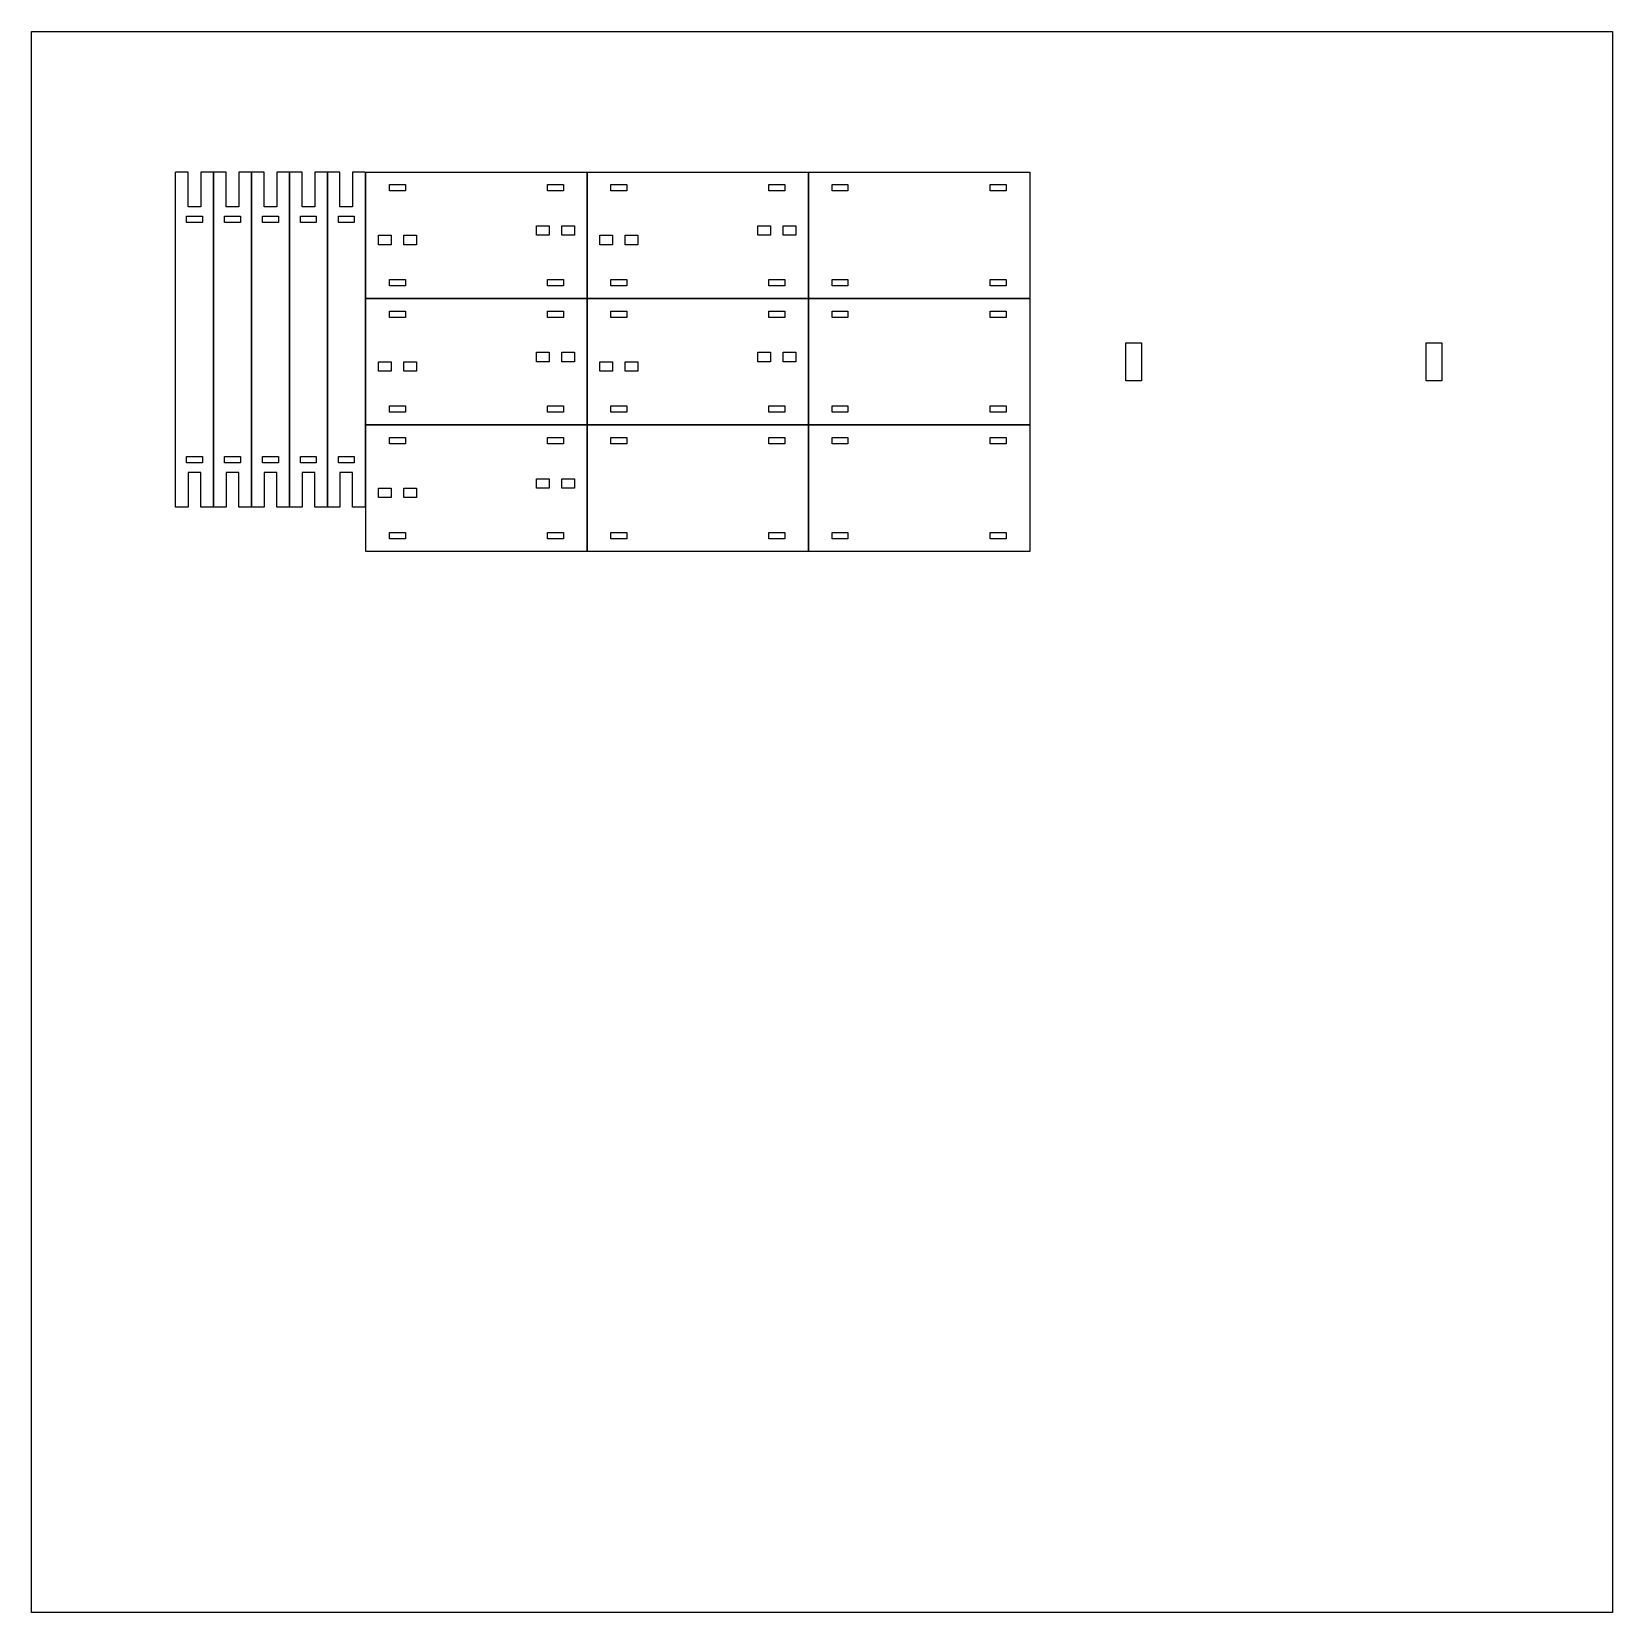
# Model space of a CAD drawing. Extents: x 73 to 573, y 446 to 946.
import ezdxf

# ---------------------------------------------------------------- set-up
doc = ezdxf.new("R2010")
doc.units = 0
doc.layers.add('merge', color=7, linetype='CONTINUOUS')

msp = doc.modelspace()

# ---------------------------------------------------------------- linework, layer by layer
at = {"layer": 'merge', "color": 7}
msp.add_lwpolyline([(72.982401, 946.4905), (572.982417, 946.4905), (572.982417, 446.490484), (72.982401, 446.490484), (72.982401, 946.4905)], close=True, dxfattribs=at)
for points in [[(130.523822, 902.076079), (130.523822, 796.076078), (126.523822, 796.076078), (126.523822, 807.076079), (122.523822, 807.076079), (122.523822, 796.076078), (118.523822, 796.076078), (118.523822, 902.076079)], [(122.523822, 902.076079), (118.523822, 902.076079)], [(122.523822, 891.076079), (122.523822, 902.076079)], [(126.523822, 902.076079), (126.523822, 891.076079)], [(130.523822, 902.076079), (126.523822, 902.076079)], [(142.523823, 902.076079), (142.523823, 796.076078), (138.523823, 796.076078), (138.523823, 807.076079), (134.523823, 807.076079), (134.523823, 796.076078), (130.523823, 796.076078), (130.523823, 902.076079)], [(134.523823, 902.076079), (130.523823, 902.076079)], [(134.523823, 891.076079), (134.523823, 902.076079)], [(138.523823, 902.076079), (138.523823, 891.076079)], [(142.523823, 902.076079), (138.523823, 902.076079)], [(154.523825, 902.076079), (154.523825, 796.076078), (150.523825, 796.076078), (150.523825, 807.076079), (146.523825, 807.076079), (146.523825, 796.076078), (142.523825, 796.076078), (142.523825, 902.076079)], [(146.523825, 902.076079), (142.523825, 902.076079)], [(146.523825, 891.076079), (146.523825, 902.076079)], [(150.523825, 902.076079), (150.523825, 891.076079)], [(154.523825, 902.076079), (150.523825, 902.076079)], [(166.523837, 902.076079), (166.523837, 796.076078), (162.523837, 796.076078), (162.523837, 807.076079), (158.523837, 807.076079), (158.523837, 796.076078), (154.523837, 796.076078), (154.523837, 902.076079)], [(158.523837, 902.076079), (154.523837, 902.076079)], [(158.523837, 891.076079), (158.523837, 902.076079)], [(162.523837, 902.076079), (162.523837, 891.076079)], [(166.523837, 902.076079), (162.523837, 902.076079)], [(178.523841, 902.076079), (178.523841, 796.076078), (174.523841, 796.076078), (174.523841, 807.076079), (170.523841, 807.076079), (170.523841, 796.076078), (166.523841, 796.076078), (166.523841, 902.076079)], [(170.523841, 902.076079), (166.523841, 902.076079)], [(170.523841, 891.076079), (170.523841, 902.076079)], [(174.523841, 902.076079), (174.523841, 891.076079)], [(178.523841, 902.076079), (174.523841, 902.076079)], [(248.698822, 862.083125), (178.698822, 862.083125), (178.698822, 902.083125), (248.698822, 902.083125), (248.698822, 862.083125)], [(318.698865, 862.083125), (248.698865, 862.083125), (248.698865, 902.083125), (318.698865, 902.083125), (318.698865, 862.083125)], [(388.698867, 862.083125), (318.698866, 862.083125), (318.698866, 902.083125), (388.698867, 902.083125), (388.698867, 862.083125)], [(186.198835, 898.083124), (191.198825, 898.083124)], [(186.198835, 896.083125), (186.198835, 898.083124)], [(191.198825, 896.083125), (186.198835, 896.083125)], [(191.198825, 898.083124), (191.198825, 896.083125)], [(236.198819, 898.083124), (241.198837, 898.083124)], [(236.198819, 896.083125), (236.198819, 898.083124)], [(241.198837, 896.083125), (236.198819, 896.083125)], [(241.198837, 898.083124), (241.198837, 896.083125)], [(256.198836, 898.083124), (261.198826, 898.083124)], [(256.198836, 896.083125), (256.198836, 898.083124)], [(261.198826, 896.083125), (256.198836, 896.083125)], [(261.198826, 898.083124), (261.198826, 896.083125)], [(306.198863, 898.083124), (311.198853, 898.083124)], [(306.198863, 896.083125), (306.198863, 898.083124)], [(311.198853, 896.083125), (306.198863, 896.083125)], [(311.198853, 898.083124), (311.198853, 896.083125)], [(326.198851, 898.083124), (331.198841, 898.083124)], [(326.198851, 896.083125), (326.198851, 898.083124)], [(331.198841, 896.083125), (326.198851, 896.083125)], [(331.198841, 898.083124), (331.198841, 896.083125)], [(376.198864, 898.083124), (381.198854, 898.083124)], [(376.198864, 896.083125), (376.198864, 898.083124)], [(381.198854, 896.083125), (376.198864, 896.083125)], [(381.198854, 898.083124), (381.198854, 896.083125)], [(126.523822, 891.076079), (122.523822, 891.076079)], [(138.523823, 891.076079), (134.523823, 891.076079)], [(150.523825, 891.076079), (146.523825, 891.076079)], [(162.523837, 891.076079), (158.523837, 891.076079)], [(174.523841, 891.076079), (170.523841, 891.076079)], [(122.023824, 888.07608), (127.023822, 888.07608)], [(122.023824, 886.076081), (122.023824, 888.07608)], [(127.023822, 886.076081), (122.023824, 886.076081)], [(127.023822, 888.07608), (127.023822, 886.076081)], [(134.023825, 888.07608), (139.023824, 888.07608)], [(134.023825, 886.076081), (134.023825, 888.07608)], [(139.023824, 886.076081), (134.023825, 886.076081)], [(139.023824, 888.07608), (139.023824, 886.076081)], [(146.023827, 888.07608), (151.023825, 888.07608)], [(146.023827, 886.076081), (146.023827, 888.07608)], [(151.023825, 886.076081), (146.023827, 886.076081)], [(151.023825, 888.07608), (151.023825, 886.076081)], [(158.023828, 888.07608), (163.023818, 888.07608)], [(158.023828, 886.076081), (158.023828, 888.07608)], [(163.023818, 886.076081), (158.023828, 886.076081)], [(163.023818, 888.07608), (163.023818, 886.076081)], [(170.023832, 888.07608), (175.023822, 888.07608)], [(170.023832, 886.076081), (170.023832, 888.07608)], [(175.023822, 886.076081), (170.023832, 886.076081)], [(175.023822, 888.07608), (175.023822, 886.076081)], [(232.69884, 885.083124), (236.698832, 885.083124)], [(232.69884, 882.083125), (232.69884, 885.083124)], [(236.698832, 885.083124), (236.698832, 882.083125)], [(240.698824, 885.083124), (244.698816, 885.083124)], [(240.698824, 882.083125), (240.698824, 885.083124)], [(244.698816, 885.083124), (244.698816, 882.083125)], [(302.698856, 885.083124), (306.698848, 885.083124)], [(302.698856, 882.083125), (302.698856, 885.083124)], [(306.698848, 885.083124), (306.698848, 882.083125)], [(310.69884, 885.083124), (314.69886, 885.083124)], [(310.69884, 882.083125), (310.69884, 885.083124)], [(314.69886, 885.083124), (314.69886, 882.083125)], [(182.698827, 882.083125), (186.698819, 882.083125)], [(182.698827, 879.083125), (182.698827, 882.083125)], [(186.698819, 882.083125), (186.698819, 879.083125)], [(190.69884, 882.083125), (194.698832, 882.083125)], [(190.69884, 879.083125), (190.69884, 882.083125)], [(194.698832, 882.083125), (194.698832, 879.083125)], [(236.698832, 882.083125), (232.69884, 882.083125)], [(244.698816, 882.083125), (240.698824, 882.083125)], [(252.698829, 882.083125), (256.698849, 882.083125)], [(252.698829, 879.083125), (252.698829, 882.083125)], [(256.698849, 882.083125), (256.698849, 879.083125)], [(260.698841, 882.083125), (264.698833, 882.083125)], [(260.698841, 879.083125), (260.698841, 882.083125)], [(264.698833, 882.083125), (264.698833, 879.083125)], [(306.698848, 882.083125), (302.698856, 882.083125)], [(314.69886, 882.083125), (310.69884, 882.083125)], [(186.698819, 879.083125), (182.698827, 879.083125)], [(194.698832, 879.083125), (190.69884, 879.083125)], [(256.698849, 879.083125), (252.698829, 879.083125)], [(264.698833, 879.083125), (260.698841, 879.083125)], [(186.198835, 868.083124), (191.198825, 868.083124)], [(186.198835, 866.083126), (186.198835, 868.083124)], [(191.198825, 866.083126), (186.198835, 866.083126)], [(191.198825, 868.083124), (191.198825, 866.083126)], [(236.198819, 868.083124), (241.198837, 868.083124)], [(236.198819, 866.083126), (236.198819, 868.083124)], [(241.198837, 866.083126), (236.198819, 866.083126)], [(241.198837, 868.083124), (241.198837, 866.083126)], [(256.198836, 868.083124), (261.198826, 868.083124)], [(256.198836, 866.083126), (256.198836, 868.083124)], [(261.198826, 866.083126), (256.198836, 866.083126)], [(261.198826, 868.083124), (261.198826, 866.083126)], [(306.198863, 868.083124), (311.198853, 868.083124)], [(306.198863, 866.083126), (306.198863, 868.083124)], [(311.198853, 866.083126), (306.198863, 866.083126)], [(311.198853, 868.083124), (311.198853, 866.083126)], [(326.198851, 868.083124), (331.198841, 868.083124)], [(326.198851, 866.083126), (326.198851, 868.083124)], [(331.198841, 866.083126), (326.198851, 866.083126)], [(331.198841, 868.083124), (331.198841, 866.083126)], [(376.198864, 868.083124), (381.198854, 868.083124)], [(376.198864, 866.083126), (376.198864, 868.083124)], [(381.198854, 866.083126), (376.198864, 866.083126)], [(381.198854, 868.083124), (381.198854, 866.083126)], [(248.698822, 822.08312), (178.698822, 822.08312), (178.698822, 862.08312), (248.698822, 862.08312), (248.698822, 822.08312)], [(318.698865, 822.08312), (248.698865, 822.08312), (248.698865, 862.08312), (318.698865, 862.08312), (318.698865, 822.08312)], [(388.698867, 822.08312), (318.698866, 822.08312), (318.698866, 862.08312), (388.698867, 862.08312), (388.698867, 822.08312)], [(186.198835, 858.083122), (191.198825, 858.083122)], [(186.198835, 856.08312), (186.198835, 858.083122)], [(191.198825, 856.08312), (186.198835, 856.08312)], [(191.198825, 858.083122), (191.198825, 856.08312)], [(236.198819, 858.083122), (241.198837, 858.083122)], [(236.198819, 856.08312), (236.198819, 858.083122)], [(241.198837, 856.08312), (236.198819, 856.08312)], [(241.198837, 858.083122), (241.198837, 856.08312)], [(256.198836, 858.083122), (261.198826, 858.083122)], [(256.198836, 856.08312), (256.198836, 858.083122)], [(261.198826, 856.08312), (256.198836, 856.08312)], [(261.198826, 858.083122), (261.198826, 856.08312)], [(306.198863, 858.083122), (311.198853, 858.083122)], [(306.198863, 856.08312), (306.198863, 858.083122)], [(311.198853, 856.08312), (306.198863, 856.08312)], [(311.198853, 858.083122), (311.198853, 856.08312)], [(326.198851, 858.083122), (331.198841, 858.083122)], [(326.198851, 856.08312), (326.198851, 858.083122)], [(331.198841, 856.08312), (326.198851, 856.08312)], [(331.198841, 858.083122), (331.198841, 856.08312)], [(376.198864, 858.083122), (381.198854, 858.083122)], [(376.198864, 856.08312), (376.198864, 858.083122)], [(381.198854, 856.08312), (376.198864, 856.08312)], [(381.198854, 858.083122), (381.198854, 856.08312)], [(232.69884, 845.08312), (236.698832, 845.08312)], [(232.69884, 842.08312), (232.69884, 845.08312)], [(236.698832, 845.08312), (236.698832, 842.08312)], [(240.698824, 845.08312), (244.698816, 845.08312)], [(240.698824, 842.08312), (240.698824, 845.08312)], [(244.698816, 845.08312), (244.698816, 842.08312)], [(302.698856, 845.08312), (306.698848, 845.08312)], [(302.698856, 842.08312), (302.698856, 845.08312)], [(306.698848, 845.08312), (306.698848, 842.08312)], [(310.69884, 845.08312), (314.69886, 845.08312)], [(310.69884, 842.08312), (310.69884, 845.08312)], [(314.69886, 845.08312), (314.69886, 842.08312)], [(419.048861, 848.083122), (424.04888, 848.083122), (424.04888, 836.083121), (419.048861, 836.083121), (419.048861, 848.083122)], [(514.048869, 848.083122), (519.048859, 848.083122), (519.048859, 836.083121), (514.048869, 836.083121), (514.048869, 848.083122)], [(182.698827, 842.08312), (186.698819, 842.08312)], [(182.698827, 839.08312), (182.698827, 842.08312)], [(186.698819, 842.08312), (186.698819, 839.08312)], [(190.69884, 842.08312), (194.698832, 842.08312)], [(190.69884, 839.08312), (190.69884, 842.08312)], [(194.698832, 842.08312), (194.698832, 839.08312)], [(236.698832, 842.08312), (232.69884, 842.08312)], [(244.698816, 842.08312), (240.698824, 842.08312)], [(252.698829, 842.08312), (256.698849, 842.08312)], [(252.698829, 839.08312), (252.698829, 842.08312)], [(256.698849, 842.08312), (256.698849, 839.08312)], [(260.698841, 842.08312), (264.698833, 842.08312)], [(260.698841, 839.08312), (260.698841, 842.08312)], [(264.698833, 842.08312), (264.698833, 839.08312)], [(306.698848, 842.08312), (302.698856, 842.08312)], [(314.69886, 842.08312), (310.69884, 842.08312)], [(186.698819, 839.08312), (182.698827, 839.08312)], [(194.698832, 839.08312), (190.69884, 839.08312)], [(256.698849, 839.08312), (252.698829, 839.08312)], [(264.698833, 839.08312), (260.698841, 839.08312)], [(186.198835, 828.08312), (191.198825, 828.08312)], [(186.198835, 826.083121), (186.198835, 828.08312)], [(191.198825, 826.083121), (186.198835, 826.083121)], [(191.198825, 828.08312), (191.198825, 826.083121)], [(236.198819, 828.08312), (241.198837, 828.08312)], [(236.198819, 826.083121), (236.198819, 828.08312)], [(241.198837, 826.083121), (236.198819, 826.083121)], [(241.198837, 828.08312), (241.198837, 826.083121)], [(256.198836, 828.08312), (261.198826, 828.08312)], [(256.198836, 826.083121), (256.198836, 828.08312)], [(261.198826, 826.083121), (256.198836, 826.083121)], [(261.198826, 828.08312), (261.198826, 826.083121)], [(306.198863, 828.08312), (311.198853, 828.08312)], [(306.198863, 826.083121), (306.198863, 828.08312)], [(311.198853, 826.083121), (306.198863, 826.083121)], [(311.198853, 828.08312), (311.198853, 826.083121)], [(326.198851, 828.08312), (331.198841, 828.08312)], [(326.198851, 826.083121), (326.198851, 828.08312)], [(331.198841, 826.083121), (326.198851, 826.083121)], [(331.198841, 828.08312), (331.198841, 826.083121)], [(376.198864, 828.08312), (381.198854, 828.08312)], [(376.198864, 826.083121), (376.198864, 828.08312)], [(381.198854, 826.083121), (376.198864, 826.083121)], [(381.198854, 828.08312), (381.198854, 826.083121)], [(248.698822, 782.083143), (178.698822, 782.083143), (178.698822, 822.083144), (248.698822, 822.083144), (248.698822, 782.083143)], [(318.698865, 782.083115), (248.698865, 782.083115), (248.698865, 822.083115), (318.698865, 822.083115), (318.698865, 782.083115)], [(388.698867, 782.083143), (318.698866, 782.083143), (318.698866, 822.083144), (388.698867, 822.083144), (388.698867, 782.083143)], [(186.198835, 818.083145), (191.198825, 818.083145)], [(186.198835, 816.083144), (186.198835, 818.083145)], [(191.198825, 816.083144), (186.198835, 816.083144)], [(191.198825, 818.083145), (191.198825, 816.083144)], [(236.198819, 818.083145), (241.198837, 818.083145)], [(236.198819, 816.083144), (236.198819, 818.083145)], [(241.198837, 816.083144), (236.198819, 816.083144)], [(241.198837, 818.083145), (241.198837, 816.083144)], [(256.198836, 818.083117), (261.198826, 818.083117)], [(256.198836, 816.083116), (256.198836, 818.083117)], [(261.198826, 816.083116), (256.198836, 816.083116)], [(261.198826, 818.083117), (261.198826, 816.083116)], [(306.198863, 818.083117), (311.198853, 818.083117)], [(306.198863, 816.083116), (306.198863, 818.083117)], [(311.198853, 816.083116), (306.198863, 816.083116)], [(311.198853, 818.083117), (311.198853, 816.083116)], [(326.198851, 818.083145), (331.198841, 818.083145)], [(326.198851, 816.083144), (326.198851, 818.083145)], [(331.198841, 816.083144), (326.198851, 816.083144)], [(331.198841, 818.083145), (331.198841, 816.083144)], [(376.198864, 818.083145), (381.198854, 818.083145)], [(376.198864, 816.083144), (376.198864, 818.083145)], [(381.198854, 816.083144), (376.198864, 816.083144)], [(381.198854, 818.083145), (381.198854, 816.083144)], [(122.023824, 812.076079), (127.023822, 812.076079)], [(122.023824, 810.07608), (122.023824, 812.076079)], [(127.023822, 810.07608), (122.023824, 810.07608)], [(127.023822, 812.076079), (127.023822, 810.07608)], [(134.023825, 812.076079), (139.023824, 812.076079)], [(134.023825, 810.07608), (134.023825, 812.076079)], [(139.023824, 810.07608), (134.023825, 810.07608)], [(139.023824, 812.076079), (139.023824, 810.07608)], [(146.023827, 812.076079), (151.023825, 812.076079)], [(146.023827, 810.07608), (146.023827, 812.076079)], [(151.023825, 810.07608), (146.023827, 810.07608)], [(151.023825, 812.076079), (151.023825, 810.07608)], [(158.023828, 812.076079), (163.023818, 812.076079)], [(158.023828, 810.07608), (158.023828, 812.076079)], [(163.023818, 810.07608), (158.023828, 810.07608)], [(163.023818, 812.076079), (163.023818, 810.07608)], [(170.023832, 812.076079), (175.023822, 812.076079)], [(170.023832, 810.07608), (170.023832, 812.076079)], [(175.023822, 810.07608), (170.023832, 810.07608)], [(175.023822, 812.076079), (175.023822, 810.07608)], [(232.69884, 805.083143), (236.698832, 805.083143)], [(232.69884, 802.083144), (232.69884, 805.083143)], [(236.698832, 805.083143), (236.698832, 802.083144)], [(240.698824, 805.083143), (244.698816, 805.083143)], [(240.698824, 802.083144), (240.698824, 805.083143)], [(244.698816, 805.083143), (244.698816, 802.083144)], [(182.698827, 802.083144), (186.698819, 802.083144)], [(182.698827, 799.083144), (182.698827, 802.083144)], [(186.698819, 802.083144), (186.698819, 799.083144)], [(190.69884, 802.083144), (194.698832, 802.083144)], [(190.69884, 799.083144), (190.69884, 802.083144)], [(194.698832, 802.083144), (194.698832, 799.083144)], [(236.698832, 802.083144), (232.69884, 802.083144)], [(244.698816, 802.083144), (240.698824, 802.083144)], [(186.698819, 799.083144), (182.698827, 799.083144)], [(194.698832, 799.083144), (190.69884, 799.083144)], [(186.198835, 788.083143), (191.198825, 788.083143)], [(186.198835, 786.083145), (186.198835, 788.083143)], [(191.198825, 786.083145), (186.198835, 786.083145)], [(191.198825, 788.083143), (191.198825, 786.083145)], [(236.198819, 788.083143), (241.198837, 788.083143)], [(236.198819, 786.083145), (236.198819, 788.083143)], [(241.198837, 786.083145), (236.198819, 786.083145)], [(241.198837, 788.083143), (241.198837, 786.083145)], [(256.198836, 788.083115), (261.198826, 788.083115)], [(256.198836, 786.083116), (256.198836, 788.083115)], [(261.198826, 786.083116), (256.198836, 786.083116)], [(261.198826, 788.083115), (261.198826, 786.083116)], [(306.198863, 788.083115), (311.198853, 788.083115)], [(306.198863, 786.083116), (306.198863, 788.083115)], [(311.198853, 786.083116), (306.198863, 786.083116)], [(311.198853, 788.083115), (311.198853, 786.083116)], [(326.198851, 788.083143), (331.198841, 788.083143)], [(326.198851, 786.083145), (326.198851, 788.083143)], [(331.198841, 786.083145), (326.198851, 786.083145)], [(331.198841, 788.083143), (331.198841, 786.083145)], [(376.198864, 788.083143), (381.198854, 788.083143)], [(376.198864, 786.083145), (376.198864, 788.083143)], [(381.198854, 786.083145), (376.198864, 786.083145)], [(381.198854, 788.083143), (381.198854, 786.083145)]]:
    msp.add_lwpolyline(points, dxfattribs=at)

doc.saveas('drawing.dxf')
